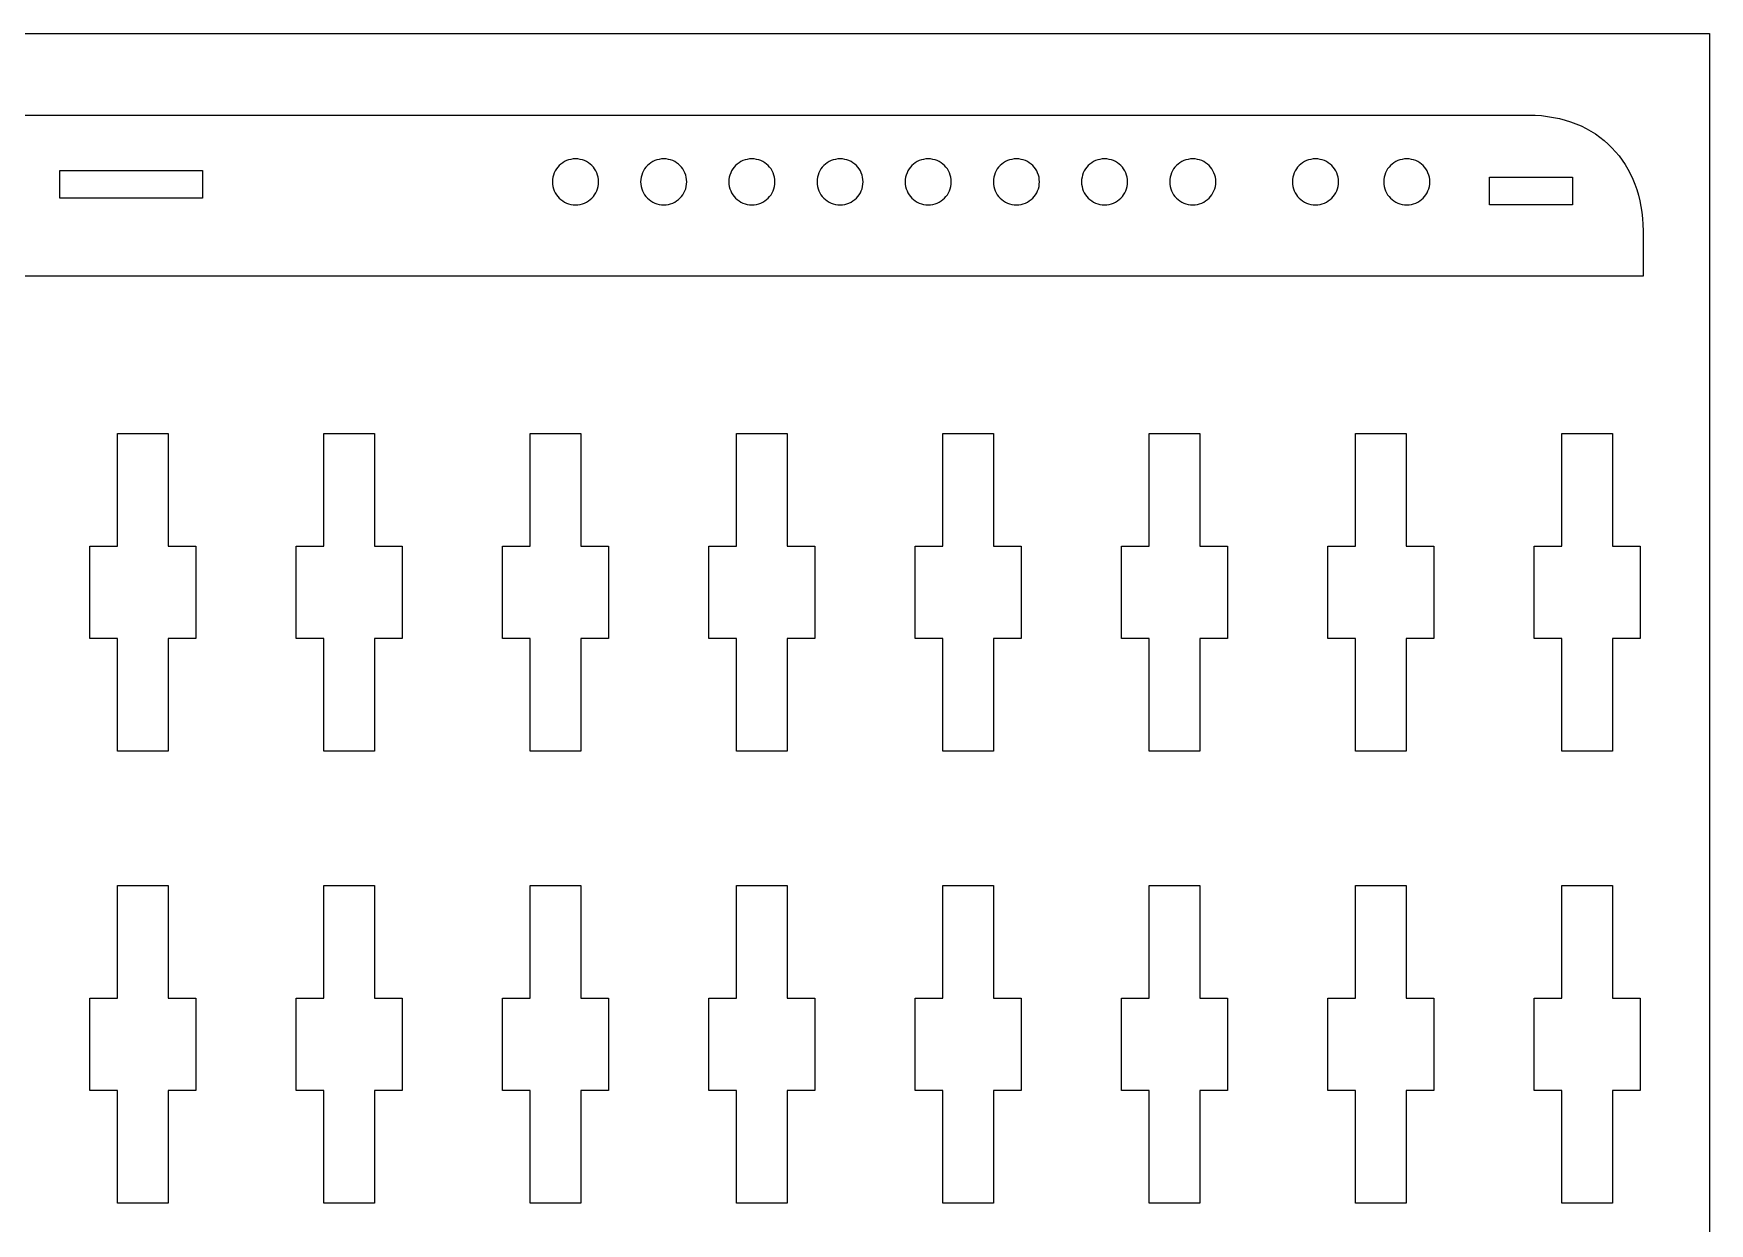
# Model space of a CAD drawing. Extents: x -4267 to 4267, y -2692 to 2692.
# Drawn here: x 2081 to 4267, y 1140 to 2692 of the extents above; entities that cross this region are included whole.
import ezdxf

# ---------------------------------------------------------------- set-up
doc = ezdxf.new("R2010")
doc.units = 0
doc.header["$MEASUREMENT"] = 0
doc.layers.get('0').update_dxf_attribs({"linetype": 'CONTINUOUS'})

msp = doc.modelspace()

# ---------------------------------------------------------------- linework, layer by layer
for p, q in [((60.1, 2692.4), (4267, 2692.4)), ((4267, 2692.4), (4267, 48.1)), ((1639.3, 2585.9), (4031.2, 2585.9)), ((4031.2, 2585.9), (4039.6, 2585.7)), ((4039.6, 2585.7), (4047.8, 2585.2)), ((4047.8, 2585.2), (4055.8, 2584.3)), ((4055.8, 2584.3), (4063.6, 2583)), ((4063.6, 2583), (4071.2, 2581.4)), ((4071.2, 2581.4), (4078.6, 2579.5)), ((4078.6, 2579.5), (4085.8, 2577.3)), ((4085.8, 2577.3), (4092.8, 2574.7)), ((4092.8, 2574.7), (4099.5, 2571.8)), ((4099.5, 2571.8), (4106, 2568.6)), ((4106, 2568.6), (4112.2, 2565.1)), ((4112.2, 2565.1), (4118.2, 2561.3)), ((4118.2, 2561.3), (4124, 2557.2)), ((4124, 2557.2), (4129.5, 2552.9)), ((4129.5, 2552.9), (4134.8, 2548.2)), ((4134.8, 2548.2), (4139.8, 2543.4)), ((4139.8, 2543.4), (4144.5, 2538.2)), ((4144.5, 2538.2), (4149, 2532.8)), ((2115.5, 2477.7), (2115.5, 2513.8)), ((2115.5, 2513.8), (2301.8, 2513.8)), ((2301.8, 2513.8), (2301.8, 2477.7)), ((2763.3, 2515.6), (2761.8, 2513.1)), ((2765, 2517.9), (2763.3, 2515.6)), ((2766.9, 2520), (2765, 2517.9)), ((2769.1, 2522), (2766.9, 2520)), ((2771.4, 2523.7), (2769.1, 2522)), ((2773.9, 2525.2), (2771.4, 2523.7)), ((2776.5, 2526.5), (2773.9, 2525.2)), ((2779.2, 2527.5), (2776.5, 2526.5)), ((2782.1, 2528.2), (2779.2, 2527.5)), ((2785.1, 2528.7), (2782.1, 2528.2)), ((2788.2, 2528.8), (2785.1, 2528.7)), ((2791.3, 2528.7), (2788.2, 2528.8)), ((2794.2, 2528.2), (2791.3, 2528.7)), ((2797.1, 2527.5), (2794.2, 2528.2)), ((2799.9, 2526.5), (2797.1, 2527.5)), ((2802.5, 2525.2), (2799.9, 2526.5)), ((2805, 2523.7), (2802.5, 2525.2)), ((2807.3, 2522), (2805, 2523.7)), ((2809.4, 2520), (2807.3, 2522)), ((2811.4, 2517.9), (2809.4, 2520)), ((2813.1, 2515.6), (2811.4, 2517.9)), ((2814.6, 2513.1), (2813.1, 2515.6)), ((2878.3, 2515.6), (2876.7, 2513.1)), ((2880, 2517.9), (2878.3, 2515.6)), ((2881.9, 2520), (2880, 2517.9)), ((2884.1, 2522), (2881.9, 2520)), ((2886.4, 2523.7), (2884.1, 2522)), ((2888.8, 2525.2), (2886.4, 2523.7)), ((2891.5, 2526.5), (2888.8, 2525.2)), ((2894.2, 2527.5), (2891.5, 2526.5)), ((2897.1, 2528.2), (2894.2, 2527.5)), ((2900.1, 2528.7), (2897.1, 2528.2)), ((2903.2, 2528.8), (2900.1, 2528.7)), ((2906.2, 2528.7), (2903.2, 2528.8)), ((2909.2, 2528.2), (2906.2, 2528.7)), ((2912.1, 2527.5), (2909.2, 2528.2)), ((2914.9, 2526.5), (2912.1, 2527.5)), ((2917.5, 2525.2), (2914.9, 2526.5)), ((2920, 2523.7), (2917.5, 2525.2)), ((2922.3, 2522), (2920, 2523.7)), ((2924.4, 2520), (2922.3, 2522)), ((2926.4, 2517.9), (2924.4, 2520)), ((2928.1, 2515.6), (2926.4, 2517.9)), ((2929.6, 2513.1), (2928.1, 2515.6)), ((2993.2, 2515.6), (2991.7, 2513.1)), ((2995, 2517.9), (2993.2, 2515.6)), ((2996.9, 2520), (2995, 2517.9)), ((2999, 2522), (2996.9, 2520)), ((3001.4, 2523.7), (2999, 2522)), ((3003.8, 2525.2), (3001.4, 2523.7)), ((3006.5, 2526.5), (3003.8, 2525.2)), ((3009.2, 2527.5), (3006.5, 2526.5)), ((3012.1, 2528.2), (3009.2, 2527.5)), ((3015.1, 2528.7), (3012.1, 2528.2)), ((3018.2, 2528.8), (3015.1, 2528.7)), ((3021.2, 2528.7), (3018.2, 2528.8)), ((3024.2, 2528.2), (3021.2, 2528.7)), ((3027.1, 2527.5), (3024.2, 2528.2)), ((3029.9, 2526.5), (3027.1, 2527.5)), ((3032.5, 2525.2), (3029.9, 2526.5)), ((3035, 2523.7), (3032.5, 2525.2)), ((3037.3, 2522), (3035, 2523.7)), ((3039.4, 2520), (3037.3, 2522)), ((3041.3, 2517.9), (3039.4, 2520)), ((3043.1, 2515.6), (3041.3, 2517.9)), ((3044.6, 2513.1), (3043.1, 2515.6)), ((3108.2, 2515.6), (3106.7, 2513.1)), ((3110, 2517.9), (3108.2, 2515.6)), ((3111.9, 2520), (3110, 2517.9)), ((3114, 2522), (3111.9, 2520)), ((3116.4, 2523.7), (3114, 2522)), ((3118.8, 2525.2), (3116.4, 2523.7)), ((3121.5, 2526.5), (3118.8, 2525.2)), ((3124.2, 2527.5), (3121.5, 2526.5)), ((3127.1, 2528.2), (3124.2, 2527.5)), ((3130.1, 2528.7), (3127.1, 2528.2)), ((3133.2, 2528.8), (3130.1, 2528.7)), ((3136.2, 2528.7), (3133.2, 2528.8)), ((3139.2, 2528.2), (3136.2, 2528.7)), ((3142.1, 2527.5), (3139.2, 2528.2)), ((3144.8, 2526.5), (3142.1, 2527.5)), ((3147.5, 2525.2), (3144.8, 2526.5)), ((3150, 2523.7), (3147.5, 2525.2)), ((3152.3, 2522), (3150, 2523.7)), ((3154.4, 2520), (3152.3, 2522)), ((3156.3, 2517.9), (3154.4, 2520)), ((3158.1, 2515.6), (3156.3, 2517.9)), ((3159.6, 2513.1), (3158.1, 2515.6)), ((3223.2, 2515.6), (3221.7, 2513.1)), ((3225, 2517.9), (3223.2, 2515.6)), ((3226.9, 2520), (3225, 2517.9)), ((3229, 2522), (3226.9, 2520)), ((3231.3, 2523.7), (3229, 2522)), ((3233.8, 2525.2), (3231.3, 2523.7)), ((3236.4, 2526.5), (3233.8, 2525.2)), ((3239.2, 2527.5), (3236.4, 2526.5)), ((3242.1, 2528.2), (3239.2, 2527.5)), ((3245.1, 2528.7), (3242.1, 2528.2)), ((3248.1, 2528.8), (3245.1, 2528.7)), ((3251.2, 2528.7), (3248.1, 2528.8)), ((3254.2, 2528.2), (3251.2, 2528.7)), ((3257.1, 2527.5), (3254.2, 2528.2)), ((3259.8, 2526.5), (3257.1, 2527.5)), ((3262.5, 2525.2), (3259.8, 2526.5)), ((3264.9, 2523.7), (3262.5, 2525.2)), ((3267.3, 2522), (3264.9, 2523.7)), ((3269.4, 2520), (3267.3, 2522)), ((3271.3, 2517.9), (3269.4, 2520)), ((3273.1, 2515.6), (3271.3, 2517.9)), ((3274.6, 2513.1), (3273.1, 2515.6)), ((3338.2, 2515.6), (3336.7, 2513.1)), ((3339.9, 2517.9), (3338.2, 2515.6)), ((3341.9, 2520), (3339.9, 2517.9)), ((3344, 2522), (3341.9, 2520)), ((3346.3, 2523.7), (3344, 2522)), ((3348.8, 2525.2), (3346.3, 2523.7)), ((3351.4, 2526.5), (3348.8, 2525.2)), ((3354.2, 2527.5), (3351.4, 2526.5)), ((3357.1, 2528.2), (3354.2, 2527.5)), ((3360.1, 2528.7), (3357.1, 2528.2)), ((3363.1, 2528.8), (3360.1, 2528.7)), ((3366.2, 2528.7), (3363.1, 2528.8)), ((3369.2, 2528.2), (3366.2, 2528.7)), ((3372.1, 2527.5), (3369.2, 2528.2)), ((3374.8, 2526.5), (3372.1, 2527.5)), ((3377.5, 2525.2), (3374.8, 2526.5)), ((3379.9, 2523.7), (3377.5, 2525.2)), ((3382.2, 2522), (3379.9, 2523.7)), ((3384.4, 2520), (3382.2, 2522)), ((3386.3, 2517.9), (3384.4, 2520)), ((3388.1, 2515.6), (3386.3, 2517.9)), ((3389.6, 2513.1), (3388.1, 2515.6)), ((3453.2, 2515.6), (3451.7, 2513.1)), ((3454.9, 2517.9), (3453.2, 2515.6)), ((3456.9, 2520), (3454.9, 2517.9)), ((3459, 2522), (3456.9, 2520)), ((3461.3, 2523.7), (3459, 2522)), ((3463.8, 2525.2), (3461.3, 2523.7)), ((3466.4, 2526.5), (3463.8, 2525.2)), ((3469.2, 2527.5), (3466.4, 2526.5)), ((3472.1, 2528.2), (3469.2, 2527.5)), ((3475.1, 2528.7), (3472.1, 2528.2)), ((3478.1, 2528.8), (3475.1, 2528.7)), ((3481.2, 2528.7), (3478.1, 2528.8)), ((3484.2, 2528.2), (3481.2, 2528.7)), ((3487.1, 2527.5), (3484.2, 2528.2)), ((3489.8, 2526.5), (3487.1, 2527.5)), ((3492.4, 2525.2), (3489.8, 2526.5)), ((3494.9, 2523.7), (3492.4, 2525.2)), ((3497.2, 2522), (3494.9, 2523.7)), ((3499.4, 2520), (3497.2, 2522)), ((3501.3, 2517.9), (3499.4, 2520)), ((3503, 2515.6), (3501.3, 2517.9)), ((3504.5, 2513.1), (3503, 2515.6)), ((3568.2, 2515.6), (3566.7, 2513.1)), ((3569.9, 2517.9), (3568.2, 2515.6)), ((3571.9, 2520), (3569.9, 2517.9)), ((3574, 2522), (3571.9, 2520)), ((3576.3, 2523.7), (3574, 2522)), ((3578.8, 2525.2), (3576.3, 2523.7)), ((3581.4, 2526.5), (3578.8, 2525.2)), ((3584.2, 2527.5), (3581.4, 2526.5)), ((3587.1, 2528.2), (3584.2, 2527.5)), ((3590, 2528.7), (3587.1, 2528.2)), ((3593.1, 2528.8), (3590, 2528.7)), ((3596.2, 2528.7), (3593.1, 2528.8)), ((3599.2, 2528.2), (3596.2, 2528.7)), ((3602, 2527.5), (3599.2, 2528.2)), ((3604.8, 2526.5), (3602, 2527.5)), ((3607.4, 2525.2), (3604.8, 2526.5)), ((3609.9, 2523.7), (3607.4, 2525.2)), ((3612.2, 2522), (3609.9, 2523.7)), ((3614.4, 2520), (3612.2, 2522)), ((3616.3, 2517.9), (3614.4, 2520)), ((3618, 2515.6), (3616.3, 2517.9)), ((3619.5, 2513.1), (3618, 2515.6)), ((3728.2, 2515.6), (3726.7, 2513.1)), ((3729.9, 2517.9), (3728.2, 2515.6)), ((3731.9, 2520), (3729.9, 2517.9)), ((3734, 2522), (3731.9, 2520)), ((3736.3, 2523.7), (3734, 2522)), ((3738.8, 2525.2), (3736.3, 2523.7)), ((3741.4, 2526.5), (3738.8, 2525.2)), ((3744.2, 2527.5), (3741.4, 2526.5)), ((3747.1, 2528.2), (3744.2, 2527.5)), ((3750.1, 2528.7), (3747.1, 2528.2)), ((3753.1, 2528.8), (3750.1, 2528.7)), ((3756.2, 2528.7), (3753.1, 2528.8)), ((3759.2, 2528.2), (3756.2, 2528.7)), ((3762.1, 2527.5), (3759.2, 2528.2)), ((3764.8, 2526.5), (3762.1, 2527.5)), ((3767.5, 2525.2), (3764.8, 2526.5)), ((3769.9, 2523.7), (3767.5, 2525.2)), ((3772.2, 2522), (3769.9, 2523.7)), ((3774.4, 2520), (3772.2, 2522)), ((3776.3, 2517.9), (3774.4, 2520)), ((3778.1, 2515.6), (3776.3, 2517.9)), ((3779.6, 2513.1), (3778.1, 2515.6)), ((3847.3, 2515.6), (3845.8, 2513.1)), ((3849.1, 2517.9), (3847.3, 2515.6)), ((3851, 2520), (3849.1, 2517.9)), ((3853.1, 2522), (3851, 2520)), ((3855.5, 2523.7), (3853.1, 2522)), ((3857.9, 2525.2), (3855.5, 2523.7)), ((3860.6, 2526.5), (3857.9, 2525.2)), ((3863.3, 2527.5), (3860.6, 2526.5)), ((3866.2, 2528.2), (3863.3, 2527.5)), ((3869.2, 2528.7), (3866.2, 2528.2)), ((3872.3, 2528.8), (3869.2, 2528.7)), ((3875.3, 2528.7), (3872.3, 2528.8)), ((3878.3, 2528.2), (3875.3, 2528.7)), ((3881.2, 2527.5), (3878.3, 2528.2)), ((3883.9, 2526.5), (3881.2, 2527.5)), ((3886.6, 2525.2), (3883.9, 2526.5)), ((3889.1, 2523.7), (3886.6, 2525.2)), ((3891.4, 2522), (3889.1, 2523.7)), ((3893.5, 2520), (3891.4, 2522)), ((3895.4, 2517.9), (3893.5, 2520)), ((3897.2, 2515.6), (3895.4, 2517.9)), ((3898.7, 2513.1), (3897.2, 2515.6)), ((4149, 2532.8), (4153.2, 2527.2)), ((4153.2, 2527.2), (4157.1, 2521.3)), ((4157.1, 2521.3), (4160.7, 2515.2)), ((4160.7, 2515.2), (4164, 2508.9)), ((2758.3, 2501.9), (2758.1, 2498.8)), ((2758.1, 2498.8), (2758.3, 2495.7)), ((2758.7, 2504.8), (2758.3, 2501.9)), ((2758.3, 2495.7), (2758.7, 2492.7)), ((2759.5, 2507.7), (2758.7, 2504.8)), ((2758.7, 2492.7), (2759.5, 2489.9)), ((2760.5, 2510.5), (2759.5, 2507.7)), ((2761.8, 2513.1), (2760.5, 2510.5)), ((2815.9, 2510.5), (2814.6, 2513.1)), ((2816.9, 2507.7), (2815.9, 2510.5)), ((2817.6, 2504.8), (2816.9, 2507.7)), ((2816.9, 2489.9), (2817.6, 2492.7)), ((2818.1, 2501.9), (2817.6, 2504.8)), ((2817.6, 2492.7), (2818.1, 2495.7)), ((2818.2, 2498.8), (2818.1, 2501.9)), ((2818.1, 2495.7), (2818.2, 2498.8)), ((2873.3, 2501.9), (2873.1, 2498.8)), ((2873.1, 2498.8), (2873.3, 2495.7)), ((2873.7, 2504.8), (2873.3, 2501.9)), ((2873.3, 2495.7), (2873.7, 2492.7)), ((2874.5, 2507.7), (2873.7, 2504.8)), ((2873.7, 2492.7), (2874.5, 2489.9)), ((2875.5, 2510.5), (2874.5, 2507.7)), ((2876.7, 2513.1), (2875.5, 2510.5)), ((2930.9, 2510.5), (2929.6, 2513.1)), ((2931.9, 2507.7), (2930.9, 2510.5)), ((2932.6, 2504.8), (2931.9, 2507.7)), ((2931.9, 2489.9), (2932.6, 2492.7)), ((2933.1, 2501.9), (2932.6, 2504.8)), ((2932.6, 2492.7), (2933.1, 2495.7)), ((2933.2, 2498.8), (2933.1, 2501.9)), ((2933.1, 2495.7), (2933.2, 2498.8)), ((2988.3, 2501.9), (2988.1, 2498.8)), ((2988.1, 2498.8), (2988.3, 2495.7)), ((2988.7, 2504.8), (2988.3, 2501.9)), ((2988.3, 2495.7), (2988.7, 2492.7)), ((2989.5, 2507.7), (2988.7, 2504.8)), ((2988.7, 2492.7), (2989.5, 2489.9)), ((2990.5, 2510.5), (2989.5, 2507.7)), ((2991.7, 2513.1), (2990.5, 2510.5)), ((3045.8, 2510.5), (3044.6, 2513.1)), ((3046.9, 2507.7), (3045.8, 2510.5)), ((3047.6, 2504.8), (3046.9, 2507.7)), ((3046.9, 2489.9), (3047.6, 2492.7)), ((3048.1, 2501.9), (3047.6, 2504.8)), ((3047.6, 2492.7), (3048.1, 2495.7)), ((3048.2, 2498.8), (3048.1, 2501.9)), ((3048.1, 2495.7), (3048.2, 2498.8)), ((3103.3, 2501.9), (3103.1, 2498.8)), ((3103.1, 2498.8), (3103.3, 2495.7)), ((3103.7, 2504.8), (3103.3, 2501.9)), ((3103.3, 2495.7), (3103.7, 2492.7)), ((3104.5, 2507.7), (3103.7, 2504.8)), ((3103.7, 2492.7), (3104.5, 2489.9)), ((3105.5, 2510.5), (3104.5, 2507.7)), ((3106.7, 2513.1), (3105.5, 2510.5)), ((3160.8, 2510.5), (3159.6, 2513.1)), ((3161.9, 2507.7), (3160.8, 2510.5)), ((3162.6, 2504.8), (3161.9, 2507.7)), ((3161.9, 2489.9), (3162.6, 2492.7)), ((3163, 2501.9), (3162.6, 2504.8)), ((3162.6, 2492.7), (3163, 2495.7)), ((3163.2, 2498.8), (3163, 2501.9)), ((3163, 2495.7), (3163.2, 2498.8)), ((3218.2, 2501.9), (3218.1, 2498.8)), ((3218.1, 2498.8), (3218.2, 2495.7)), ((3218.7, 2504.8), (3218.2, 2501.9)), ((3218.2, 2495.7), (3218.7, 2492.7)), ((3219.4, 2507.7), (3218.7, 2504.8)), ((3218.7, 2492.7), (3219.4, 2489.9)), ((3220.5, 2510.5), (3219.4, 2507.7)), ((3221.7, 2513.1), (3220.5, 2510.5)), ((3275.8, 2510.5), (3274.6, 2513.1)), ((3276.8, 2507.7), (3275.8, 2510.5)), ((3277.6, 2504.8), (3276.8, 2507.7)), ((3276.8, 2489.9), (3277.6, 2492.7)), ((3278, 2501.9), (3277.6, 2504.8)), ((3277.6, 2492.7), (3278, 2495.7)), ((3278.2, 2498.8), (3278, 2501.9)), ((3278, 2495.7), (3278.2, 2498.8)), ((3333.2, 2501.9), (3333.1, 2498.8)), ((3333.1, 2498.8), (3333.2, 2495.7)), ((3333.7, 2504.8), (3333.2, 2501.9)), ((3333.2, 2495.7), (3333.7, 2492.7)), ((3334.4, 2507.7), (3333.7, 2504.8)), ((3333.7, 2492.7), (3334.4, 2489.9)), ((3335.4, 2510.5), (3334.4, 2507.7)), ((3336.7, 2513.1), (3335.4, 2510.5)), ((3390.8, 2510.5), (3389.6, 2513.1)), ((3391.8, 2507.7), (3390.8, 2510.5)), ((3392.6, 2504.8), (3391.8, 2507.7)), ((3391.8, 2489.9), (3392.6, 2492.7)), ((3393, 2501.9), (3392.6, 2504.8)), ((3392.6, 2492.7), (3393, 2495.7)), ((3393.2, 2498.8), (3393, 2501.9)), ((3393, 2495.7), (3393.2, 2498.8)), ((3448.2, 2501.9), (3448.1, 2498.8)), ((3448.1, 2498.8), (3448.2, 2495.7)), ((3448.7, 2504.8), (3448.2, 2501.9)), ((3448.2, 2495.7), (3448.7, 2492.7)), ((3449.4, 2507.7), (3448.7, 2504.8)), ((3448.7, 2492.7), (3449.4, 2489.9)), ((3450.4, 2510.5), (3449.4, 2507.7)), ((3451.7, 2513.1), (3450.4, 2510.5)), ((3505.8, 2510.5), (3504.5, 2513.1)), ((3506.8, 2507.7), (3505.8, 2510.5)), ((3507.6, 2504.8), (3506.8, 2507.7)), ((3506.8, 2489.9), (3507.6, 2492.7)), ((3508, 2501.9), (3507.6, 2504.8)), ((3507.6, 2492.7), (3508, 2495.7)), ((3508.2, 2498.8), (3508, 2501.9)), ((3508, 2495.7), (3508.2, 2498.8)), ((3563.2, 2501.9), (3563.1, 2498.8)), ((3563.1, 2498.8), (3563.2, 2495.7)), ((3563.7, 2504.8), (3563.2, 2501.9)), ((3563.2, 2495.7), (3563.7, 2492.7)), ((3564.4, 2507.7), (3563.7, 2504.8)), ((3563.7, 2492.7), (3564.4, 2489.9)), ((3565.4, 2510.5), (3564.4, 2507.7)), ((3566.7, 2513.1), (3565.4, 2510.5)), ((3620.8, 2510.5), (3619.5, 2513.1)), ((3621.8, 2507.7), (3620.8, 2510.5)), ((3622.6, 2504.8), (3621.8, 2507.7)), ((3621.8, 2489.9), (3622.6, 2492.7)), ((3623, 2501.9), (3622.6, 2504.8)), ((3622.6, 2492.7), (3623, 2495.7)), ((3623.2, 2498.8), (3623, 2501.9)), ((3623, 2495.7), (3623.2, 2498.8)), ((3723.2, 2501.9), (3723.1, 2498.8)), ((3723.1, 2498.8), (3723.2, 2495.7)), ((3723.7, 2504.8), (3723.2, 2501.9)), ((3723.2, 2495.7), (3723.7, 2492.7)), ((3724.4, 2507.7), (3723.7, 2504.8)), ((3723.7, 2492.7), (3724.4, 2489.9)), ((3725.4, 2510.5), (3724.4, 2507.7)), ((3726.7, 2513.1), (3725.4, 2510.5)), ((3780.8, 2510.5), (3779.6, 2513.1)), ((3781.8, 2507.7), (3780.8, 2510.5)), ((3782.6, 2504.8), (3781.8, 2507.7)), ((3781.8, 2489.9), (3782.6, 2492.7)), ((3783, 2501.9), (3782.6, 2504.8)), ((3782.6, 2492.7), (3783, 2495.7)), ((3783.2, 2498.8), (3783, 2501.9)), ((3783, 2495.7), (3783.2, 2498.8)), ((3842.4, 2501.9), (3842.2, 2498.8)), ((3842.2, 2498.8), (3842.4, 2495.7)), ((3842.8, 2504.8), (3842.4, 2501.9)), ((3842.4, 2495.7), (3842.8, 2492.7)), ((3843.6, 2507.7), (3842.8, 2504.8)), ((3842.8, 2492.7), (3843.6, 2489.9)), ((3844.6, 2510.5), (3843.6, 2507.7)), ((3845.8, 2513.1), (3844.6, 2510.5)), ((3899.9, 2510.5), (3898.7, 2513.1)), ((3900.9, 2507.7), (3899.9, 2510.5)), ((3901.7, 2504.8), (3900.9, 2507.7)), ((3900.9, 2489.9), (3901.7, 2492.7)), ((3902.1, 2501.9), (3901.7, 2504.8)), ((3901.7, 2492.7), (3902.1, 2495.7)), ((3902.3, 2498.8), (3902.1, 2501.9)), ((3902.1, 2495.7), (3902.3, 2498.8)), ((3980.1, 2468.7), (3980.1, 2504.8)), ((3980.1, 2504.8), (4088.3, 2504.8)), ((4088.3, 2504.8), (4088.3, 2468.7)), ((4164, 2508.9), (4167, 2502.4)), ((4167, 2502.4), (4169.8, 2495.6)), ((4169.8, 2495.6), (4172.2, 2488.7)), ((2301.8, 2477.7), (2115.5, 2477.7)), ((2759.5, 2489.9), (2760.5, 2487.1)), ((2760.5, 2487.1), (2761.8, 2484.5)), ((2761.8, 2484.5), (2763.3, 2482)), ((2763.3, 2482), (2765, 2479.7)), ((2765, 2479.7), (2766.9, 2477.5)), ((2766.9, 2477.5), (2769.1, 2475.6)), ((2769.1, 2475.6), (2771.4, 2473.9)), ((2771.4, 2473.9), (2773.9, 2472.4)), ((2773.9, 2472.4), (2776.5, 2471.1)), ((2776.5, 2471.1), (2779.2, 2470.1)), ((2779.2, 2470.1), (2782.1, 2469.4)), ((2794.2, 2469.4), (2797.1, 2470.1)), ((2797.1, 2470.1), (2799.9, 2471.1)), ((2799.9, 2471.1), (2802.5, 2472.4)), ((2802.5, 2472.4), (2805, 2473.9)), ((2805, 2473.9), (2807.3, 2475.6)), ((2807.3, 2475.6), (2809.4, 2477.5)), ((2809.4, 2477.5), (2811.4, 2479.7)), ((2811.4, 2479.7), (2813.1, 2482)), ((2813.1, 2482), (2814.6, 2484.5)), ((2814.6, 2484.5), (2815.9, 2487.1)), ((2815.9, 2487.1), (2816.9, 2489.9)), ((2874.5, 2489.9), (2875.5, 2487.1)), ((2875.5, 2487.1), (2876.7, 2484.5)), ((2876.7, 2484.5), (2878.3, 2482)), ((2878.3, 2482), (2880, 2479.7)), ((2880, 2479.7), (2881.9, 2477.5)), ((2881.9, 2477.5), (2884.1, 2475.6)), ((2884.1, 2475.6), (2886.4, 2473.9)), ((2886.4, 2473.9), (2888.8, 2472.4)), ((2888.8, 2472.4), (2891.5, 2471.1)), ((2891.5, 2471.1), (2894.2, 2470.1)), ((2894.2, 2470.1), (2897.1, 2469.4)), ((2909.2, 2469.4), (2912.1, 2470.1)), ((2912.1, 2470.1), (2914.9, 2471.1)), ((2914.9, 2471.1), (2917.5, 2472.4)), ((2917.5, 2472.4), (2920, 2473.9)), ((2920, 2473.9), (2922.3, 2475.6)), ((2922.3, 2475.6), (2924.4, 2477.5)), ((2924.4, 2477.5), (2926.4, 2479.7)), ((2926.4, 2479.7), (2928.1, 2482)), ((2928.1, 2482), (2929.6, 2484.5)), ((2929.6, 2484.5), (2930.9, 2487.1)), ((2930.9, 2487.1), (2931.9, 2489.9)), ((2989.5, 2489.9), (2990.5, 2487.1)), ((2990.5, 2487.1), (2991.7, 2484.5)), ((2991.7, 2484.5), (2993.2, 2482)), ((2993.2, 2482), (2995, 2479.7)), ((2995, 2479.7), (2996.9, 2477.5)), ((2996.9, 2477.5), (2999, 2475.6)), ((2999, 2475.6), (3001.4, 2473.9)), ((3001.4, 2473.9), (3003.8, 2472.4)), ((3003.8, 2472.4), (3006.5, 2471.1)), ((3006.5, 2471.1), (3009.2, 2470.1)), ((3009.2, 2470.1), (3012.1, 2469.4)), ((3024.2, 2469.4), (3027.1, 2470.1)), ((3027.1, 2470.1), (3029.9, 2471.1)), ((3029.9, 2471.1), (3032.5, 2472.4)), ((3032.5, 2472.4), (3035, 2473.9)), ((3035, 2473.9), (3037.3, 2475.6)), ((3037.3, 2475.6), (3039.4, 2477.5)), ((3039.4, 2477.5), (3041.3, 2479.7)), ((3041.3, 2479.7), (3043.1, 2482)), ((3043.1, 2482), (3044.6, 2484.5)), ((3044.6, 2484.5), (3045.8, 2487.1)), ((3045.8, 2487.1), (3046.9, 2489.9)), ((3104.5, 2489.9), (3105.5, 2487.1)), ((3105.5, 2487.1), (3106.7, 2484.5)), ((3106.7, 2484.5), (3108.2, 2482)), ((3108.2, 2482), (3110, 2479.7)), ((3110, 2479.7), (3111.9, 2477.5)), ((3111.9, 2477.5), (3114, 2475.6)), ((3114, 2475.6), (3116.4, 2473.9)), ((3116.4, 2473.9), (3118.8, 2472.4)), ((3118.8, 2472.4), (3121.5, 2471.1)), ((3121.5, 2471.1), (3124.2, 2470.1)), ((3124.2, 2470.1), (3127.1, 2469.4)), ((3139.2, 2469.4), (3142.1, 2470.1)), ((3142.1, 2470.1), (3144.8, 2471.1)), ((3144.8, 2471.1), (3147.5, 2472.4)), ((3147.5, 2472.4), (3150, 2473.9)), ((3150, 2473.9), (3152.3, 2475.6)), ((3152.3, 2475.6), (3154.4, 2477.5)), ((3154.4, 2477.5), (3156.3, 2479.7)), ((3156.3, 2479.7), (3158.1, 2482)), ((3158.1, 2482), (3159.6, 2484.5)), ((3159.6, 2484.5), (3160.8, 2487.1)), ((3160.8, 2487.1), (3161.9, 2489.9)), ((3219.4, 2489.9), (3220.5, 2487.1)), ((3220.5, 2487.1), (3221.7, 2484.5)), ((3221.7, 2484.5), (3223.2, 2482)), ((3223.2, 2482), (3225, 2479.7)), ((3225, 2479.7), (3226.9, 2477.5)), ((3226.9, 2477.5), (3229, 2475.6)), ((3229, 2475.6), (3231.3, 2473.9)), ((3231.3, 2473.9), (3233.8, 2472.4)), ((3233.8, 2472.4), (3236.4, 2471.1)), ((3236.4, 2471.1), (3239.2, 2470.1)), ((3239.2, 2470.1), (3242.1, 2469.4)), ((3254.2, 2469.4), (3257.1, 2470.1)), ((3257.1, 2470.1), (3259.8, 2471.1)), ((3259.8, 2471.1), (3262.5, 2472.4)), ((3262.5, 2472.4), (3264.9, 2473.9)), ((3264.9, 2473.9), (3267.3, 2475.6)), ((3267.3, 2475.6), (3269.4, 2477.5)), ((3269.4, 2477.5), (3271.3, 2479.7)), ((3271.3, 2479.7), (3273.1, 2482)), ((3273.1, 2482), (3274.6, 2484.5)), ((3274.6, 2484.5), (3275.8, 2487.1)), ((3275.8, 2487.1), (3276.8, 2489.9)), ((3334.4, 2489.9), (3335.4, 2487.1)), ((3335.4, 2487.1), (3336.7, 2484.5)), ((3336.7, 2484.5), (3338.2, 2482)), ((3338.2, 2482), (3339.9, 2479.7)), ((3339.9, 2479.7), (3341.9, 2477.5)), ((3341.9, 2477.5), (3344, 2475.6)), ((3344, 2475.6), (3346.3, 2473.9)), ((3346.3, 2473.9), (3348.8, 2472.4)), ((3348.8, 2472.4), (3351.4, 2471.1)), ((3351.4, 2471.1), (3354.2, 2470.1)), ((3354.2, 2470.1), (3357.1, 2469.4)), ((3369.2, 2469.4), (3372.1, 2470.1)), ((3372.1, 2470.1), (3374.8, 2471.1)), ((3374.8, 2471.1), (3377.5, 2472.4)), ((3377.5, 2472.4), (3379.9, 2473.9)), ((3379.9, 2473.9), (3382.2, 2475.6)), ((3382.2, 2475.6), (3384.4, 2477.5)), ((3384.4, 2477.5), (3386.3, 2479.7)), ((3386.3, 2479.7), (3388.1, 2482)), ((3388.1, 2482), (3389.6, 2484.5)), ((3389.6, 2484.5), (3390.8, 2487.1)), ((3390.8, 2487.1), (3391.8, 2489.9)), ((3449.4, 2489.9), (3450.4, 2487.1)), ((3450.4, 2487.1), (3451.7, 2484.5)), ((3451.7, 2484.5), (3453.2, 2482)), ((3453.2, 2482), (3454.9, 2479.7)), ((3454.9, 2479.7), (3456.9, 2477.5)), ((3456.9, 2477.5), (3459, 2475.6)), ((3459, 2475.6), (3461.3, 2473.9)), ((3461.3, 2473.9), (3463.8, 2472.4)), ((3463.8, 2472.4), (3466.4, 2471.1)), ((3466.4, 2471.1), (3469.2, 2470.1)), ((3469.2, 2470.1), (3472.1, 2469.4)), ((3484.2, 2469.4), (3487.1, 2470.1)), ((3487.1, 2470.1), (3489.8, 2471.1)), ((3489.8, 2471.1), (3492.4, 2472.4)), ((3492.4, 2472.4), (3494.9, 2473.9)), ((3494.9, 2473.9), (3497.2, 2475.6)), ((3497.2, 2475.6), (3499.4, 2477.5)), ((3499.4, 2477.5), (3501.3, 2479.7)), ((3501.3, 2479.7), (3503, 2482)), ((3503, 2482), (3504.5, 2484.5)), ((3504.5, 2484.5), (3505.8, 2487.1)), ((3505.8, 2487.1), (3506.8, 2489.9)), ((3564.4, 2489.9), (3565.4, 2487.1)), ((3565.4, 2487.1), (3566.7, 2484.5)), ((3566.7, 2484.5), (3568.2, 2482)), ((3568.2, 2482), (3569.9, 2479.7)), ((3569.9, 2479.7), (3571.9, 2477.5)), ((3571.9, 2477.5), (3574, 2475.6)), ((3574, 2475.6), (3576.3, 2473.9)), ((3576.3, 2473.9), (3578.8, 2472.4)), ((3578.8, 2472.4), (3581.4, 2471.1)), ((3581.4, 2471.1), (3584.2, 2470.1)), ((3584.2, 2470.1), (3587.1, 2469.4)), ((3599.2, 2469.4), (3602, 2470.1)), ((3602, 2470.1), (3604.8, 2471.1)), ((3604.8, 2471.1), (3607.4, 2472.4)), ((3607.4, 2472.4), (3609.9, 2473.9)), ((3609.9, 2473.9), (3612.2, 2475.6)), ((3612.2, 2475.6), (3614.4, 2477.5)), ((3614.4, 2477.5), (3616.3, 2479.7)), ((3616.3, 2479.7), (3618, 2482)), ((3618, 2482), (3619.5, 2484.5)), ((3619.5, 2484.5), (3620.8, 2487.1)), ((3620.8, 2487.1), (3621.8, 2489.9)), ((3724.4, 2489.9), (3725.4, 2487.1)), ((3725.4, 2487.1), (3726.7, 2484.5)), ((3726.7, 2484.5), (3728.2, 2482)), ((3728.2, 2482), (3729.9, 2479.7)), ((3729.9, 2479.7), (3731.9, 2477.5)), ((3731.9, 2477.5), (3734, 2475.6)), ((3734, 2475.6), (3736.3, 2473.9)), ((3736.3, 2473.9), (3738.8, 2472.4)), ((3738.8, 2472.4), (3741.4, 2471.1)), ((3741.4, 2471.1), (3744.2, 2470.1)), ((3744.2, 2470.1), (3747.1, 2469.4)), ((3759.2, 2469.4), (3762.1, 2470.1)), ((3762.1, 2470.1), (3764.8, 2471.1)), ((3764.8, 2471.1), (3767.5, 2472.4)), ((3767.5, 2472.4), (3769.9, 2473.9)), ((3769.9, 2473.9), (3772.2, 2475.6)), ((3772.2, 2475.6), (3774.4, 2477.5)), ((3774.4, 2477.5), (3776.3, 2479.7)), ((3776.3, 2479.7), (3778.1, 2482)), ((3778.1, 2482), (3779.6, 2484.5)), ((3779.6, 2484.5), (3780.8, 2487.1)), ((3780.8, 2487.1), (3781.8, 2489.9)), ((3843.6, 2489.9), (3844.6, 2487.1)), ((3844.6, 2487.1), (3845.8, 2484.5)), ((3845.8, 2484.5), (3847.3, 2482)), ((3847.3, 2482), (3849.1, 2479.7)), ((3849.1, 2479.7), (3851, 2477.5)), ((3851, 2477.5), (3853.1, 2475.6)), ((3853.1, 2475.6), (3855.5, 2473.9)), ((3855.5, 2473.9), (3857.9, 2472.4)), ((3857.9, 2472.4), (3860.6, 2471.1)), ((3860.6, 2471.1), (3863.3, 2470.1)), ((3863.3, 2470.1), (3866.2, 2469.4)), ((3878.3, 2469.4), (3881.2, 2470.1)), ((3881.2, 2470.1), (3883.9, 2471.1)), ((3883.9, 2471.1), (3886.6, 2472.4)), ((3886.6, 2472.4), (3889.1, 2473.9)), ((3889.1, 2473.9), (3891.4, 2475.6)), ((3891.4, 2475.6), (3893.5, 2477.5)), ((3893.5, 2477.5), (3895.4, 2479.7)), ((3895.4, 2479.7), (3897.2, 2482)), ((3897.2, 2482), (3898.7, 2484.5)), ((3898.7, 2484.5), (3899.9, 2487.1)), ((3899.9, 2487.1), (3900.9, 2489.9)), ((4172.2, 2488.7), (4174.3, 2481.5)), ((4174.3, 2481.5), (4176.2, 2474.2)), ((4176.2, 2474.2), (4177.6, 2466.7)), ((2782.1, 2469.4), (2785.1, 2468.9)), ((2785.1, 2468.9), (2788.2, 2468.7)), ((2788.2, 2468.7), (2791.3, 2468.9)), ((2791.3, 2468.9), (2794.2, 2469.4)), ((2897.1, 2469.4), (2900.1, 2468.9)), ((2900.1, 2468.9), (2903.2, 2468.7)), ((2903.2, 2468.7), (2906.2, 2468.9)), ((2906.2, 2468.9), (2909.2, 2469.4)), ((3012.1, 2469.4), (3015.1, 2468.9)), ((3015.1, 2468.9), (3018.2, 2468.7)), ((3018.2, 2468.7), (3021.2, 2468.9)), ((3021.2, 2468.9), (3024.2, 2469.4)), ((3127.1, 2469.4), (3130.1, 2468.9)), ((3130.1, 2468.9), (3133.2, 2468.7)), ((3133.2, 2468.7), (3136.2, 2468.9)), ((3136.2, 2468.9), (3139.2, 2469.4)), ((3242.1, 2469.4), (3245.1, 2468.9)), ((3245.1, 2468.9), (3248.1, 2468.7)), ((3248.1, 2468.7), (3251.2, 2468.9)), ((3251.2, 2468.9), (3254.2, 2469.4)), ((3357.1, 2469.4), (3360.1, 2468.9)), ((3360.1, 2468.9), (3363.1, 2468.7)), ((3363.1, 2468.7), (3366.2, 2468.9)), ((3366.2, 2468.9), (3369.2, 2469.4)), ((3472.1, 2469.4), (3475.1, 2468.9)), ((3475.1, 2468.9), (3478.1, 2468.7)), ((3478.1, 2468.7), (3481.2, 2468.9)), ((3481.2, 2468.9), (3484.2, 2469.4)), ((3587.1, 2469.4), (3590, 2468.9)), ((3590, 2468.9), (3593.1, 2468.7)), ((3593.1, 2468.7), (3596.2, 2468.9)), ((3596.2, 2468.9), (3599.2, 2469.4)), ((3747.1, 2469.4), (3750.1, 2468.9)), ((3750.1, 2468.9), (3753.1, 2468.7)), ((3753.1, 2468.7), (3756.2, 2468.9)), ((3756.2, 2468.9), (3759.2, 2469.4)), ((3866.2, 2469.4), (3869.2, 2468.9)), ((3869.2, 2468.9), (3872.3, 2468.7)), ((3872.3, 2468.7), (3875.3, 2468.9)), ((3875.3, 2468.9), (3878.3, 2469.4)), ((4088.3, 2468.7), (3980.1, 2468.7)), ((4177.6, 2466.7), (4178.8, 2459.1)), ((4178.8, 2459.1), (4179.7, 2451.2)), ((4179.7, 2451.2), (4180.2, 2443.2)), ((4180.2, 2443.2), (4180.3, 2435.1)), ((4180.3, 2435.1), (4180.3, 2375.6)), ((4180.3, 2375.6), (1944.4, 2375.6)), ((2191, 2023.3), (2191, 2170.6)), ((2191, 2170.6), (2257.1, 2170.6)), ((2257.1, 2170.6), (2257.1, 2023.3)), ((2460.1, 2170.6), (2526.2, 2170.6)), ((2460.1, 2023.3), (2460.1, 2170.6)), ((2526.2, 2170.6), (2526.2, 2023.3)), ((2729.1, 2023.3), (2729.1, 2170.6)), ((2729.1, 2170.6), (2795.2, 2170.6)), ((2795.2, 2170.6), (2795.2, 2023.3)), ((2998.2, 2170.6), (3064.3, 2170.6)), ((2998.2, 2023.3), (2998.2, 2170.6)), ((3064.3, 2170.6), (3064.3, 2023.3)), ((3267.3, 2170.6), (3333.4, 2170.6)), ((3267.3, 2023.3), (3267.3, 2170.6)), ((3333.4, 2170.6), (3333.4, 2023.3)), ((3536.3, 2170.6), (3602.4, 2170.6)), ((3536.3, 2023.3), (3536.3, 2170.6)), ((3602.4, 2170.6), (3602.4, 2023.3)), ((3805.4, 2170.6), (3871.5, 2170.6)), ((3805.4, 2023.3), (3805.4, 2170.6)), ((3871.5, 2170.6), (3871.5, 2023.3)), ((4074.4, 2170.6), (4140.6, 2170.6)), ((4074.4, 2023.3), (4074.4, 2170.6)), ((4140.6, 2170.6), (4140.6, 2023.3)), ((2154.9, 1903.1), (2154.9, 2023.3)), ((2154.9, 2023.3), (2191, 2023.3)), ((2257.1, 2023.3), (2293.2, 2023.3)), ((2293.2, 2023.3), (2293.2, 1903.1)), ((2424, 2023.3), (2460.1, 2023.3)), ((2424, 1903.1), (2424, 2023.3)), ((2526.2, 2023.3), (2562.2, 2023.3)), ((2562.2, 2023.3), (2562.2, 1903.1)), ((2693.1, 2023.3), (2729.1, 2023.3)), ((2693.1, 1903.1), (2693.1, 2023.3)), ((2795.2, 2023.3), (2831.3, 2023.3)), ((2831.3, 2023.3), (2831.3, 1903.1)), ((2962.1, 2023.3), (2998.2, 2023.3)), ((2962.1, 1903.1), (2962.1, 2023.3)), ((3064.3, 2023.3), (3100.4, 2023.3)), ((3100.4, 2023.3), (3100.4, 1903.1)), ((3231.2, 2023.3), (3267.3, 2023.3)), ((3231.2, 1903.1), (3231.2, 2023.3)), ((3333.4, 2023.3), (3369.4, 2023.3)), ((3369.4, 2023.3), (3369.4, 1903.1)), ((3500.3, 2023.3), (3536.3, 2023.3)), ((3500.3, 1903.1), (3500.3, 2023.3)), ((3602.4, 2023.3), (3638.5, 2023.3)), ((3638.5, 2023.3), (3638.5, 1903.1)), ((3769.3, 2023.3), (3805.4, 2023.3)), ((3769.3, 1903.1), (3769.3, 2023.3)), ((3871.5, 2023.3), (3907.5, 2023.3)), ((3907.5, 2023.3), (3907.5, 1903.1)), ((4038.4, 2023.3), (4074.4, 2023.3)), ((4038.4, 1903.1), (4038.4, 2023.3)), ((4140.6, 2023.3), (4176.6, 2023.3)), ((4176.6, 2023.3), (4176.6, 1903.1)), ((2191, 1903.1), (2154.9, 1903.1)), ((2191, 1755.9), (2191, 1903.1)), ((2293.2, 1903.1), (2257.1, 1903.1)), ((2257.1, 1903.1), (2257.1, 1755.9)), ((2460.1, 1903.1), (2424, 1903.1)), ((2460.1, 1755.9), (2460.1, 1903.1)), ((2526.2, 1903.1), (2526.2, 1755.9)), ((2562.2, 1903.1), (2526.2, 1903.1)), ((2729.1, 1903.1), (2693.1, 1903.1)), ((2729.1, 1755.9), (2729.1, 1903.1)), ((2831.3, 1903.1), (2795.2, 1903.1)), ((2795.2, 1903.1), (2795.2, 1755.9)), ((2998.2, 1903.1), (2962.1, 1903.1)), ((2998.2, 1755.9), (2998.2, 1903.1)), ((3064.3, 1903.1), (3064.3, 1755.9)), ((3100.4, 1903.1), (3064.3, 1903.1)), ((3267.3, 1903.1), (3231.2, 1903.1)), ((3267.3, 1755.9), (3267.3, 1903.1)), ((3333.4, 1903.1), (3333.4, 1755.9)), ((3369.4, 1903.1), (3333.4, 1903.1)), ((3536.3, 1903.1), (3500.3, 1903.1)), ((3536.3, 1755.9), (3536.3, 1903.1)), ((3602.4, 1903.1), (3602.4, 1755.9)), ((3638.5, 1903.1), (3602.4, 1903.1)), ((3805.4, 1903.1), (3769.3, 1903.1)), ((3805.4, 1755.9), (3805.4, 1903.1)), ((3871.5, 1903.1), (3871.5, 1755.9)), ((3907.5, 1903.1), (3871.5, 1903.1)), ((4074.4, 1903.1), (4038.4, 1903.1)), ((4074.4, 1755.9), (4074.4, 1903.1)), ((4140.6, 1903.1), (4140.6, 1755.9)), ((4176.6, 1903.1), (4140.6, 1903.1)), ((2257.1, 1755.9), (2191, 1755.9)), ((2526.2, 1755.9), (2460.1, 1755.9)), ((2795.2, 1755.9), (2729.1, 1755.9)), ((3064.3, 1755.9), (2998.2, 1755.9)), ((3333.4, 1755.9), (3267.3, 1755.9)), ((3602.4, 1755.9), (3536.3, 1755.9)), ((3871.5, 1755.9), (3805.4, 1755.9)), ((4140.6, 1755.9), (4074.4, 1755.9)), ((2191, 1433.4), (2191, 1580.6)), ((2191, 1580.6), (2257.1, 1580.6)), ((2257.1, 1580.6), (2257.1, 1433.4)), ((2460.1, 1580.6), (2526.2, 1580.6)), ((2460.1, 1433.4), (2460.1, 1580.6)), ((2526.2, 1580.6), (2526.2, 1433.4)), ((2729.1, 1580.6), (2795.2, 1580.6)), ((2729.1, 1433.4), (2729.1, 1580.6)), ((2795.2, 1580.6), (2795.2, 1433.4)), ((2998.2, 1580.6), (3064.3, 1580.6)), ((2998.2, 1433.4), (2998.2, 1580.6)), ((3064.3, 1580.6), (3064.3, 1433.4)), ((3267.3, 1580.6), (3333.4, 1580.6)), ((3267.3, 1433.4), (3267.3, 1580.6)), ((3333.4, 1580.6), (3333.4, 1433.4)), ((3536.3, 1580.6), (3602.4, 1580.6)), ((3536.3, 1433.4), (3536.3, 1580.6)), ((3602.4, 1580.6), (3602.4, 1433.4)), ((3805.4, 1580.6), (3871.5, 1580.6)), ((3805.4, 1433.4), (3805.4, 1580.6)), ((3871.5, 1580.6), (3871.5, 1433.4)), ((4074.4, 1580.6), (4140.6, 1580.6)), ((4074.4, 1433.4), (4074.4, 1580.6)), ((4140.6, 1580.6), (4140.6, 1433.4)), ((2154.9, 1313.2), (2154.9, 1433.4)), ((2154.9, 1433.4), (2191, 1433.4)), ((2257.1, 1433.4), (2293.2, 1433.4)), ((2293.2, 1433.4), (2293.2, 1313.2)), ((2424, 1433.4), (2460.1, 1433.4)), ((2424, 1313.2), (2424, 1433.4)), ((2526.2, 1433.4), (2562.2, 1433.4)), ((2562.2, 1433.4), (2562.2, 1313.2)), ((2693.1, 1433.4), (2729.1, 1433.4)), ((2693.1, 1313.2), (2693.1, 1433.4)), ((2795.2, 1433.4), (2831.3, 1433.4)), ((2831.3, 1433.4), (2831.3, 1313.2)), ((2962.1, 1433.4), (2998.2, 1433.4)), ((2962.1, 1313.2), (2962.1, 1433.4)), ((3064.3, 1433.4), (3100.4, 1433.4)), ((3100.4, 1433.4), (3100.4, 1313.2)), ((3231.2, 1433.4), (3267.3, 1433.4)), ((3231.2, 1313.2), (3231.2, 1433.4)), ((3333.4, 1433.4), (3369.4, 1433.4)), ((3369.4, 1433.4), (3369.4, 1313.2)), ((3500.3, 1313.2), (3500.3, 1433.4)), ((3500.3, 1433.4), (3536.3, 1433.4)), ((3602.4, 1433.4), (3638.5, 1433.4)), ((3638.5, 1433.4), (3638.5, 1313.2)), ((3769.3, 1313.2), (3769.3, 1433.4)), ((3769.3, 1433.4), (3805.4, 1433.4)), ((3871.5, 1433.4), (3907.5, 1433.4)), ((3907.5, 1433.4), (3907.5, 1313.2)), ((4038.4, 1313.2), (4038.4, 1433.4)), ((4038.4, 1433.4), (4074.4, 1433.4)), ((4140.6, 1433.4), (4176.6, 1433.4)), ((4176.6, 1433.4), (4176.6, 1313.2)), ((2191, 1313.2), (2154.9, 1313.2)), ((2191, 1165.9), (2191, 1313.2)), ((2257.1, 1313.2), (2257.1, 1165.9)), ((2293.2, 1313.2), (2257.1, 1313.2)), ((2460.1, 1313.2), (2424, 1313.2)), ((2460.1, 1165.9), (2460.1, 1313.2)), ((2526.2, 1313.2), (2526.2, 1165.9)), ((2562.2, 1313.2), (2526.2, 1313.2)), ((2729.1, 1313.2), (2693.1, 1313.2)), ((2729.1, 1165.9), (2729.1, 1313.2)), ((2795.2, 1313.2), (2795.2, 1165.9)), ((2831.3, 1313.2), (2795.2, 1313.2)), ((2998.2, 1313.2), (2962.1, 1313.2)), ((2998.2, 1165.9), (2998.2, 1313.2)), ((3064.3, 1313.2), (3064.3, 1165.9)), ((3100.4, 1313.2), (3064.3, 1313.2)), ((3267.3, 1313.2), (3231.2, 1313.2)), ((3267.3, 1165.9), (3267.3, 1313.2)), ((3333.4, 1313.2), (3333.4, 1165.9)), ((3369.4, 1313.2), (3333.4, 1313.2)), ((3536.3, 1313.2), (3500.3, 1313.2)), ((3536.3, 1165.9), (3536.3, 1313.2)), ((3638.5, 1313.2), (3602.4, 1313.2)), ((3602.4, 1313.2), (3602.4, 1165.9)), ((3805.4, 1313.2), (3769.3, 1313.2)), ((3805.4, 1165.9), (3805.4, 1313.2)), ((3907.5, 1313.2), (3871.5, 1313.2)), ((3871.5, 1313.2), (3871.5, 1165.9)), ((4074.4, 1313.2), (4038.4, 1313.2)), ((4074.4, 1165.9), (4074.4, 1313.2)), ((4176.6, 1313.2), (4140.6, 1313.2)), ((4140.6, 1313.2), (4140.6, 1165.9)), ((2257.1, 1165.9), (2191, 1165.9)), ((2526.2, 1165.9), (2460.1, 1165.9)), ((2795.2, 1165.9), (2729.1, 1165.9)), ((3064.3, 1165.9), (2998.2, 1165.9)), ((3333.4, 1165.9), (3267.3, 1165.9)), ((3602.4, 1165.9), (3536.3, 1165.9)), ((3871.5, 1165.9), (3805.4, 1165.9)), ((4140.6, 1165.9), (4074.4, 1165.9))]:
    msp.add_line(p, q)

doc.saveas('drawing.dxf')
